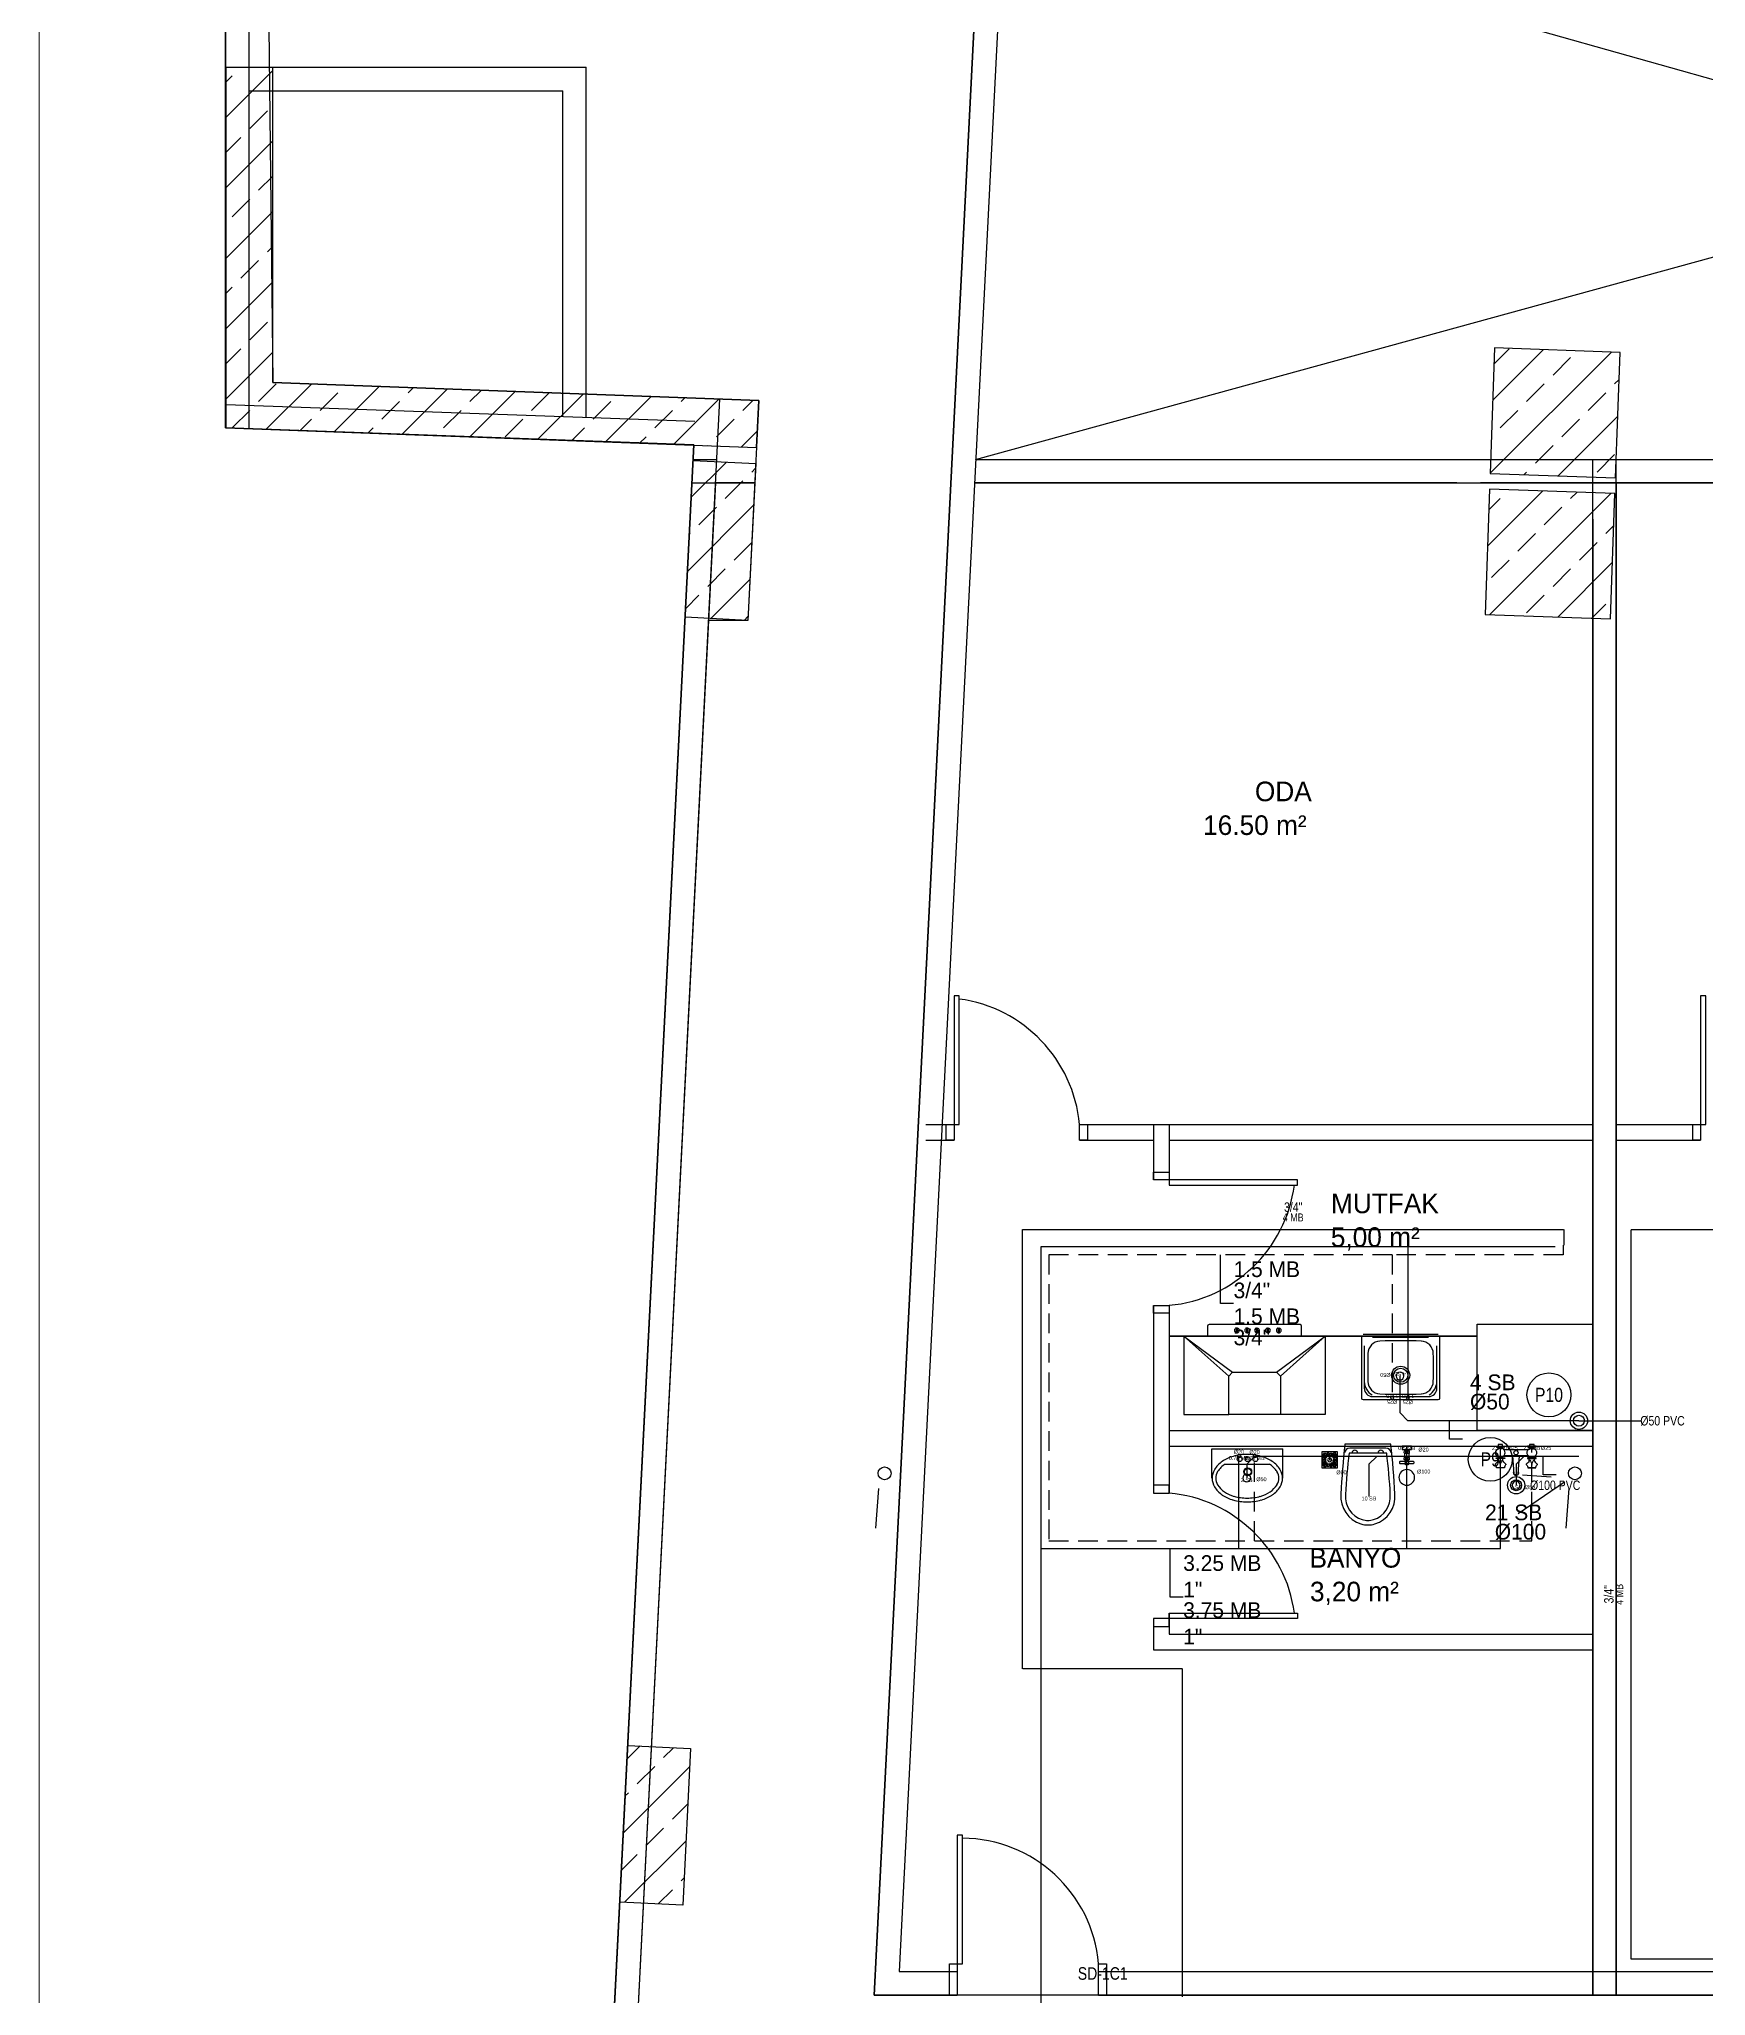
# Model space of a CAD drawing. Header units: centimetres. Extents: x 247996 to 315152, y -468471 to -440326.
# Drawn here: x 254534 to 255597, y -444081 to -442834 of the extents above; entities that cross this region are included whole.
import ezdxf
from ezdxf.enums import TextEntityAlignment as Align

# ---------------------------------------------------------------- set-up
doc = ezdxf.new("R2010")
doc.units = ezdxf.units.CM
doc.linetypes.add('0', pattern=[500, 500])
doc.linetypes.add('BASMA HATTI', pattern=[0.375, 0.25, -0.125])
for name, color, linetype, lineweight in [('SCOTT-ANTED', 144, 'CONTINUOUS', 0), ('SCOTT-MTY-PISSU-BORU-TAVANDAN', 6, 'PISSU HATTI', 30), ('SCOTT-MTY-PISSU-CAP', 211, 'CONTINUOUS', 30), ('SCOTT-MTY-SICAKSU-BORU', 1, 'BASMA HATTI', 30), ('SCOTT-MTY-SOGUKSU-BORU', 5, '0', 30), ('SCOTT-MTY-TEMIZSU-CAP', 101, 'CONTINUOUS', 30)]:
    doc.layers.add(name, color=color, linetype=linetype, lineweight=lineweight)
for name, color, linetype in [('SCOTT-MD-YUK-BIRIMI', 7, 'CONTINUOUS'), ('SCOTT-MKDU0', 50, 'CONTINUOUS'), ('SCOTT-MTY-PISSU-KOLON', 211, 'Continuous'), ('SCOTT-MTY-PISSU-KOLONNO', 211, 'Continuous'), ('SCOTT-MTY-SAYAC', 3, 'Continuous'), ('SCOTT-MTY-TEFRIS', 15, 'CONTINUOUS'), ('SCOTT-MTY-VANA', 1, 'Continuous'), ('SCOTT-MTY-YUK-BIRIMI', 7, 'CONTINUOUS')]:
    doc.layers.add(name, color=color, linetype=linetype)
doc.styles.add('CAP', font='wturkce.SHX', dxfattribs={"width": 0.65})
doc.styles.add('MtXpl_Comic_Sans_MS', font='comic.ttf')
doc.styles.add('MTY_CAP', font='wturkce.SHX', dxfattribs={"width": 0.65})
doc.styles.add('ROTAS', font='arial.ttf')
doc.linetypes.add('PISSU HATTI', pattern='A,0.5,0.5,["(",Standard,S=0.1,R=0,X=-0.01,Y=-0.036],-0.05', length=0.9)

# ---------------------------------------------------------------- blocks, each defined once
blk = doc.blocks.new('T-KOLON-P')
for radius in [5.5, 3.5]:
    blk.add_circle((0, 0), radius)
blk = doc.blocks.new('SUZGEC1')
at = {"layer": 'SCOTT-MTY-TEFRIS'}
blk.add_lwpolyline([(-5, -5), (-5, 5), (5, 5), (5, -5)], close=True, dxfattribs=at)
for points in [[(-4.3, 3.9), (-2, 1.5, 0.029484), (-2.2, 1.3), (-4.3, 2.5)], [(-2.5, 0.3), (-4.3, 0.3), (-4.3, 1.7), (-2.4, 0.7, 0.032775)], [(-3.9, 4.3), (-2.5, 4.3), (-1.3, 2.2, 0.029484), (-1.5, 2)], [(-0.7, 2.4, -0.032775), (-0.3, 2.5), (-0.3, 4.3), (-1.7, 4.3)], [(0.3, 2.5), (0.3, 4.3), (1.7, 4.3), (0.7, 2.4, 0.032775)], [(1.3, 2.2), (2.5, 4.3), (3.9, 4.3), (1.5, 2, 0.029484)], [(4.3, 3.9), (2, 1.5, -0.029484), (2.2, 1.3), (4.3, 2.5)], [(4.3, 0.3), (4.3, 1.7), (2.4, 0.7, -0.032775), (2.5, 0.3)], [(-2.5, -0.3), (-4.3, -0.3), (-4.3, -1.7), (-2.4, -0.7, -0.032775)], [(-4.3, -3.9), (-2, -1.5, -0.029484), (-2.2, -1.3), (-4.3, -2.5)], [(-3.9, -4.3), (-2.5, -4.3), (-1.3, -2.2, -0.029484), (-1.5, -2)], [(-0.3, -4.3), (-1.7, -4.3), (-0.7, -2.4, 0.032775), (-0.3, -2.5)], [(0.3, -2.5), (0.3, -4.3), (1.7, -4.3), (0.7, -2.4, -0.032775)], [(2.5, -4.3), (1.3, -2.2, 0.029484), (1.5, -2), (3.9, -4.3)], [(4.3, -2.5), (4.3, -3.9), (2, -1.5, 0.029484), (2.2, -1.3)], [(4.3, -0.3), (4.3, -1.7), (2.4, -0.7, 0.032775), (2.5, -0.3)]]:
    blk.add_lwpolyline(points, format="xyb", close=True, dxfattribs=at)
blk.add_circle((0, 0), 1.25, dxfattribs=at)
at = {"layer": 'SCOTT-MD-YUK-BIRIMI', "color": 6, "style": 'CAP'}
blk.add_attdef('PS', text='', height=2.5, dxfattribs=at).set_placement((0, 0), align=Align.CENTER)
blk.add_attdef('PSCP', (4.3, 6.7), '', height=2.5, dxfattribs=at)
blk = doc.blocks.new('EVIYE1')
at = {"layer": 'SCOTT-MTY-TEFRIS', "color": 6}
blk.add_circle((0, 15), 2.5, dxfattribs=at)
at = {"layer": 'SCOTT-MTY-TEFRIS', "color": 3, "ltscale": 10}
blk.add_circle((-5, 1), 1, dxfattribs=at)
at = {"layer": 'SCOTT-MTY-TEFRIS', "color": 1, "ltscale": 10}
blk.add_circle((5, 1), 1, dxfattribs=at)
at = {"layer": 'SCOTT-MD-YUK-BIRIMI', "color": 6, "style": 'CAP'}
blk.add_attdef('PS', text='', height=2.5, dxfattribs=at).set_placement((0, 15), align=Align.CENTER)
blk.add_attdef('PSCP', (6.1, 14.5), '', height=2.5, dxfattribs=at)
at = {"layer": 'SCOTT-MD-YUK-BIRIMI', "color": 3, "style": 'CAP'}
for tag, p in [('SO', (-5, 1)), ('SOCP', (-5, -3))]:
    blk.add_attdef(tag, text='', height=2.5, dxfattribs=at).set_placement(p, align=Align.CENTER)
at = {"layer": 'SCOTT-MD-YUK-BIRIMI', "color": 1, "style": 'CAP'}
for tag, p in [('SC', (5, 1)), ('SCCP', (5, -2.8))]:
    blk.add_attdef(tag, text='', height=2.5, dxfattribs=at).set_placement(p, align=Align.CENTER)
blk = doc.blocks.new('KLOZET1')
at = {"layer": 'SCOTT-MTY-TEFRIS', "color": 15}
blk.add_lwpolyline([(-3.9, 11.4, 0.414214), (-4.5, 10.8), (-4.5, 10.3, 0.414214), (-3.9, 9.7), (3.9, 9.7, 0.414214), (4.5, 10.3), (4.5, 10.8, 0.414214), (3.9, 11.4)], format="xyb", close=True, dxfattribs=at)
for points in [[(3, 0), (-3, 0), (-3, 2.3), (3, 2.3)], [(-0.8, 11.5), (0.8, 11.5), (0.8, 12), (-0.8, 12)], [(-0.8, 8.9), (0.8, 8.9), (0.8, 9.7), (-0.8, 9.7)]]:
    blk.add_lwpolyline(points, close=True, dxfattribs=at)
for points in [[(-1.6, 8.6), (-1.6, 7.5)], [(-1.6, 4.4), (-1.6, 3.4)], [(-1.3, 3.2), (-1.3, 2.3), (1.4, 2.3), (1.4, 3.2)], [(-1.2, 7.2), (-1.2, 4.8)], [(1.1, 8.9), (-1.1, 8.9)], [(-1.1, 7.3), (1.1, 7.3)], [(1.1, 4.7), (-1.1, 4.7)], [(-1.1, 3.1), (1.1, 3.1)], [(-0.5, 8.6), (-0.5, 7.5)], [(-0.5, 4.4), (-0.5, 3.4)], [(0.6, 8.6), (0.6, 7.5)], [(0.6, 4.4), (0.6, 3.4)], [(1.3, 4.8), (1.3, 5.2), (1.3, 7.2)], [(1.7, 8.6), (1.7, 7.5)], [(1.7, 4.4), (1.7, 3.4)]]:
    blk.add_lwpolyline(points, dxfattribs=at)
at = {"layer": 'SCOTT-MTY-TEFRIS', "color": 15, "elevation": 0}
for points in [[(-1, 10.3), (-1, 10.8, -0.414214), (-0.4, 11.4)], [(1, 10.3), (1, 10.8, 0.414214), (0.4, 11.4)]]:
    blk.add_lwpolyline(points, format="xyb", dxfattribs=at)
at = {"layer": 'SCOTT-MTY-TEFRIS', "color": 6}
blk.add_circle((0, 20), 5, dxfattribs=at)
at = {"layer": 'SCOTT-MTY-TEFRIS', "color": 15}
for centre, radius, start, end in [((-1.1, 8.1), 0.734, 41.7592, 138.241), ((-1.1, 8), 0.734, 221.7593, 318.2408), ((-1.1, 4), 0.734, 41.7592, 138.241), ((-1.1, 3.8), 0.734, 221.7593, 318.2408), ((-0.4, 10.3, 0), 0.641, 179.9998, 270.0001), ((0, 8.1), 0.734, 41.7592, 138.241), ((0, 8), 0.734, 221.7593, 318.2408), ((0, 4), 0.734, 41.7592, 138.241), ((0, 3.8), 0.734, 221.7593, 318.2408), ((0.4, 10.3, 0), 0.641, 270.0001, 0), ((1.1, 8.1), 0.734, 41.7592, 138.241), ((1.1, 8), 0.734, 221.7593, 318.2408), ((1.1, 4), 0.734, 41.7592, 138.241), ((1.1, 3.8), 0.734, 221.7593, 318.2408)]:
    blk.add_arc(centre, radius, start, end, dxfattribs=at)
at = {"layer": 'SCOTT-MD-YUK-BIRIMI', "color": 6, "style": 'CAP'}
blk.add_attdef('PS', text='', height=2.5, dxfattribs=at).set_placement((0, 20), align=Align.CENTER)
blk.add_attdef('PSCP', (6.6, 15.1), '', height=2.5, dxfattribs=at)
at = {"layer": 'SCOTT-MD-YUK-BIRIMI', "color": 3, "style": 'CAP'}
blk.add_attdef('SO', text='', height=2.5, dxfattribs=at).set_placement((0, 0.1), align=Align.CENTER)
blk.add_attdef('SOCP', (7.4, 1.1), '', height=2.5, dxfattribs=at)
blk = doc.blocks.new('LAVABO1')
at = {"layer": 'SCOTT-MTY-TEFRIS', "color": 6}
blk.add_circle((0, 15), 2.5, dxfattribs=at)
at = {"layer": 'SCOTT-MTY-TEFRIS', "color": 3, "ltscale": 10}
blk.add_circle((-5, 1), 1, dxfattribs=at)
at = {"layer": 'SCOTT-MTY-TEFRIS', "color": 1, "ltscale": 10}
blk.add_circle((5, 1), 1, dxfattribs=at)
at = {"layer": 'SCOTT-MD-YUK-BIRIMI', "color": 6, "style": 'CAP'}
blk.add_attdef('PS', text='', height=2.5, dxfattribs=at).set_placement((0, 15), align=Align.CENTER)
blk.add_attdef('PSCP', (6.1, 14.5), '', height=2.5, dxfattribs=at)
at = {"layer": 'SCOTT-MD-YUK-BIRIMI', "color": 3, "style": 'CAP'}
for tag, p in [('SO', (-5, 1)), ('SOCP', (-5, -3))]:
    blk.add_attdef(tag, text='', height=2.5, dxfattribs=at).set_placement(p, align=Align.CENTER)
at = {"layer": 'SCOTT-MD-YUK-BIRIMI', "color": 1, "style": 'CAP'}
for tag, p in [('SC', (5, 1)), ('SCCP', (5, -2.8))]:
    blk.add_attdef(tag, text='', height=2.5, dxfattribs=at).set_placement(p, align=Align.CENTER)
blk = doc.blocks.new('DUS TEKNESI1')
at = {"layer": 'SCOTT-MTY-TEFRIS'}
for points in [[(-10, 13.9), (-10, 12.2, -0.146062), (-11.3, 8.9, 0.113221), (-13.3, 11.5, -0.416893), (-13.3, 12)], [(-6.7, 12, -0.17585), (-7.5, 13.9), (-12.5, 13.9, -0.17585), (-13.3, 12)], [(0, 18.4), (-0.6, 18.4, 0.391322), (-1.3, 17.8), (-2.2, 6.3)], [(0, 18.4), (0.6, 18.4, -0.391322), (1.3, 17.8), (2.2, 6.3)], [(6.7, 12, 0.17585), (7.5, 13.9), (12.5, 13.9, 0.17585), (13.3, 12)], [(10, 13.9), (10, 12.2, 0.146062), (11.3, 8.9, -0.113221), (13.3, 11.5)], [(-12.8, 0.5), (-12.8, 0), (-10, 0), (-7.2, 0), (-7.2, 0.5, 0.153746), (-12.8, 0.5), (-10, 0.5), (-7.2, 0.5)], [(-8.6, 6.9, -0.601952), (-8.6, 1.6), (-8.6, 0.8)], [(8.6, 6.9, 0.601952), (8.6, 1.6), (11.4, 1.6, 0.601952), (11.4, 6.9)], [(12.8, 0.5), (12.8, 0), (10, 0), (7.2, 0), (7.2, 0.5, -0.153746), (12.8, 0.5), (10, 0.5), (7.2, 0.5)]]:
    blk.add_lwpolyline(points, format="xyb", dxfattribs=at)
for points in [[(-12.8, 7.5), (-10, 7.5), (-7.2, 7.5), (-7.2, 8), (-10, 8), (-12.8, 8)], [(-8.6, 0), (-8.6, -1), (-11.4, -1), (-11.4, 0)], [(12.8, 7.5), (10, 7.5), (7.2, 7.5), (7.2, 8), (10, 8), (12.8, 8)], [(11.4, 0), (11.4, -1), (8.6, -1), (8.6, 0)]]:
    blk.add_lwpolyline(points, close=True, dxfattribs=at)
for points in [[(-11.6, 9.5), (-11.6, 8)], [(-11.4, 7.5), (-11.4, 6.9), (-8.6, 6.9)], [(-8.6, 1.6), (-11.4, 1.6), (-11.4, 0.8)], [(-8.6, 7.5), (-8.6, 6.9)], [(-8.4, 9.5), (-8.4, 8)], [(7.8, 6.3), (-7.8, 6.3)], [(-7.8, 2.3), (7.8, 2.3)], [(8.4, 9.5), (8.4, 8)], [(11.4, 7.5), (11.4, 6.9), (8.6, 6.9)], [(8.6, 7.5), (8.6, 6.9)], [(8.6, 1.6), (8.6, 0.8)], [(11.4, 1.6), (11.4, 0.8)], [(11.6, 9.5), (11.6, 8)]]:
    blk.add_lwpolyline(points, dxfattribs=at)
at = {"layer": 'SCOTT-MTY-TEFRIS', "color": 6}
blk.add_circle((0, 25), 2.5, dxfattribs=at)
at = {"layer": 'SCOTT-MTY-TEFRIS'}
for centre, radius, start, end in [((-10, 2.2), 11.8, 79.4131, 100.5868), ((0, 17.2), 1.6, 330.6975, 209.3026), ((10, 2.2), 11.8, 79.4131, 100.5868), ((-10, 4.3), 2.96, 117.9084, 242.0919), ((-3.8, 12.8), 6.25, 185.208, 218.4476), ((-2, 5.9), 7.27, 130.2551, 156.0938), ((-6.9, 11.7), 0.344, 310.5655, 41.0891), ((0, 4.3), 1.37, 90.0002, 270.0001), ((0, 4.3), 1.37, 270.0001, 90.0002), ((6.9, 11.7), 0.344, 138.9108, 229.4346), ((2, 5.9), 7.27, 23.9063, 49.7447), ((3.8, 12.8), 6.25, 321.5525, 354.7921), ((13.1, 11.7), 0.344, 310.5655, 41.0891)]:
    blk.add_arc(centre, radius, start, end, dxfattribs=at)
at = {"layer": 'SCOTT-MD-YUK-BIRIMI', "color": 6, "style": 'CAP'}
blk.add_attdef('PS', text='', height=2.5, dxfattribs=at).set_placement((0, 25), align=Align.CENTER)
blk.add_attdef('PSCP', (5.6, 25), '', height=2.5, dxfattribs=at)
at = {"layer": 'SCOTT-MD-YUK-BIRIMI', "color": 3, "style": 'CAP'}
blk.add_attdef('SO', text='', height=2.5, dxfattribs=at).set_placement((-10, 0), align=Align.CENTER)
blk.add_attdef('SOCP', (-5.6, 0), '', height=2.5, dxfattribs=at)
at = {"layer": 'SCOTT-MD-YUK-BIRIMI', "color": 1, "style": 'CAP'}
blk.add_attdef('SC', text='', height=2.5, dxfattribs=at).set_placement((10, 0), align=Align.CENTER)
blk.add_attdef('SCCP', (15.9, 0), '', height=2.5, dxfattribs=at)
blk = doc.blocks.new('MTY-PIS SU CAP SB')
at = {"layer": 'SCOTT-MTY-PISSU-CAP'}
for p, q in [((0.83, 1.17), (0, 1.17)), ((0, 1.17), (0, 0))]:
    blk.add_line(p, q, dxfattribs=at)
at = {"layer": 'SCOTT-MTY-PISSU-CAP', "style": 'MTY_CAP', "width": 0.65}
blk.add_attdef('PSCP', text='', height=1, dxfattribs=at).set_placement((0.83, 1.79), align=Align.MIDDLE_LEFT)
at = {"layer": 'SCOTT-MTY-YUK-BIRIMI', "color": 211, "style": 'MTY_CAP', "width": 0.65}
blk.add_attdef('PS', text='', height=1, dxfattribs=at).set_placement((0.83, 0.57), align=Align.MIDDLE_LEFT)
blk = doc.blocks.new('MTY-TEMIZ SU CAP MB')
at = {"layer": 'SCOTT-MTY-TEMIZSU-CAP'}
for p, q in [((0.83, 3.1), (0, 3.1)), ((0, 3.1), (0, 0))]:
    blk.add_line(p, q, dxfattribs=at)
at = {"layer": 'SCOTT-MTY-TEMIZSU-CAP', "style": 'MTY_CAP', "width": 0.65}
for tag, p in [('SOCP', (0.83, 5.42)), ('SCCP', (0.83, 2.42))]:
    blk.add_attdef(tag, text='', height=1, dxfattribs=at).set_placement(p, align=Align.MIDDLE_LEFT)
at = {"layer": 'SCOTT-MTY-YUK-BIRIMI', "color": 101, "style": 'MTY_CAP', "width": 0.65}
for tag, p in [('SO', (0.83, 3.92)), ('SC', (0.83, 0.92))]:
    blk.add_attdef(tag, text='', height=1, dxfattribs=at).set_placement(p, align=Align.MIDDLE_LEFT)

msp = doc.modelspace()

# ---------------------------------------------------------------- linework, layer by layer
at = {"layer": 'SCOTT-ANTED'}
msp.add_line((254534.2, -440326.5), (254534.2, -447826.5), dxfattribs=at)
at = {"layer": 'SCOTT-MKDU0', "color": 8, "ltscale": 0.03}
for p, q in [((254652.9, -440508.2), (254652.9, -443082.1)), ((254652.9, -443082.1), (254652.9, -440508.2)), ((254667.9, -440523.2), (254667.9, -443082.1)), ((254668.2, -441742.1), (254683.1, -443053.2)), ((255134.9, -442732.1), (255066.5, -444081)), ((255066.5, -444081), (255134.9, -442732.1)), ((255149.9, -442732.1), (255082.3, -444066)), ((255131.1, -443102.1), (256479.8, -442732.1)), ((256459.5, -443102.1), (255149.8, -442732.9)), ((254683.1, -442852.3), (254653.1, -442852.3)), ((254653.1, -442852.3), (254653.1, -443082.1)), ((254653.1, -442884.2), (254683.1, -442854.2)), ((254653.1, -442861.7), (254657.2, -442857.6)), ((254667.9, -442852.1), (254882.9, -442852.1)), ((254683.1, -443053.2), (254683.1, -442852.3)), ((254882.9, -443075.3), (254882.9, -442852.1)), ((254667.9, -442867.1), (254867.9, -442867.1)), ((254867.9, -443074.8), (254867.9, -442867.1)), ((254668.4, -442891.3), (254679.7, -442880)), ((254653.1, -442906.6), (254662.8, -442896.9)), ((254653.1, -442929.1), (254683.1, -442899.1)), ((254674.1, -442930.5), (254683.1, -442921.5)), ((254653.1, -442974), (254683.1, -442944)), ((254657.2, -442947.4), (254668.4, -442936.2)), ((254679.7, -442969.8), (254683.1, -442966.4)), ((254662.8, -442986.7), (254674.1, -442975.4)), ((254653.1, -443018.9), (254683.1, -442988.9)), ((254653.1, -442996.4), (254657.2, -442992.3)), ((254668.4, -443026), (254679.7, -443014.7)), ((254653.1, -443041.3), (254662.8, -443031.6)), ((255461.9, -443031), (255459, -443111)), ((255460.7, -443064.4), (255493, -443032.1)), ((255461.5, -443041.1), (255471.1, -443031.6)), ((255541.8, -443033.9), (255461.9, -443031)), ((254653.1, -443063.8), (254683.1, -443033.8)), ((255459, -443110.9), (255536.3, -443033.7)), ((255499.1, -443048.4), (255510.3, -443037.2)), ((255539, -443113.8), (255541.8, -443033.9)), ((254674.1, -443065.2), (254685.3, -443054)), ((254678.7, -443083.1), (254707.7, -443054.1)), ((254993, -443064.6), (254683.1, -443053.2)), ((254683.1, -443053.2), (254993, -443064.6)), ((254722, -443084.7), (254751, -443055.7)), ((254765.3, -443086.3), (254794.3, -443057.3)), ((254769.5, -443059.6), (254772.6, -443056.5)), ((255482.3, -443065.2), (255493.5, -443054)), ((255538.4, -443054), (255541.2, -443051.2)), ((254653.5, -443067.1), (254952.1, -443077.8)), ((254713.3, -443070.9), (254724.6, -443059.6)), ((254752.6, -443076.5), (254763.9, -443065.2)), ((254808.6, -443087.9), (254837.6, -443058.9)), ((254808.8, -443065.2), (254815.9, -443058.1)), ((254967.9, -443063.7), (254845, -445487.2)), ((254848, -443070.9), (254859.2, -443059.7)), ((254851.9, -443089.4), (254880.9, -443060.5)), ((254887.3, -443076.5), (254898.6, -443065.2)), ((254895.2, -443091), (254924.2, -443062.1)), ((254938.5, -443092.6), (254967.5, -443063.7)), ((254943.5, -443065.2), (254945.8, -443062.9)), ((254982.8, -443070.9), (254989.1, -443064.5)), ((254993, -443064.6), (254985.9, -443204.7)), ((254991.5, -443094.6), (254993, -443064.6)), ((255521.6, -443070.9), (255532.8, -443059.6)), ((254652.9, -443082.1), (254951.4, -443092.8)), ((254951.4, -443092.8), (254652.9, -443082.1)), ((254653.1, -443082.1), (254991.5, -443094.6)), ((254657.2, -443082.1), (254668.4, -443070.9)), ((254700.3, -443083.9), (254707.7, -443076.5)), ((254743.7, -443085.5), (254747, -443082.1)), ((254791.9, -443082.1), (254803.1, -443070.9)), ((254831.2, -443087.7), (254842.4, -443076.5)), ((254873.6, -443090.2), (254881.7, -443082.1)), ((254926.6, -443082.1), (254937.9, -443070.9)), ((254965.9, -443087.7), (254977.1, -443076.5)), ((255465.4, -443082.1), (255476.7, -443070.9)), ((255502.4, -443112.5), (255540.4, -443074.5)), ((255504.7, -443087.7), (255516, -443076.5)), ((254951.4, -443092.8), (254764.4, -446781.3)), ((254764.4, -446781.3), (254951.4, -443092.8)), ((254916.9, -443091.8), (254921, -443087.7)), ((254960.2, -443093.4), (254960.3, -443093.3)), ((254981.8, -443094.2), (254992, -443084)), ((255487.9, -443104.5), (255499.1, -443093.3)), ((254946, -443202.7), (254951, -443102.8)), ((254949.8, -443126.2), (254972.2, -443103.9)), ((254950.9, -443102.1), (254966.1, -443102.1)), ((254951, -443102.8), (254991, -443104.8)), ((254991, -443104.8), (254985.9, -443204.7)), ((255131.1, -443102.1), (256484.4, -443102.1)), ((255524.4, -444081), (255524.4, -443102.1)), ((255527.2, -443110.2), (255538.4, -443098.9)), ((255539.4, -444081), (255539.4, -443102.1)), ((254965.2, -443117.1), (254917, -444066)), ((254950.1, -443117.1), (254990.4, -443117.1)), ((254990.4, -443117.1), (254965.2, -443117.1)), ((254971.5, -443127), (254982.8, -443115.8)), ((254988.4, -443110.2), (254990.8, -443107.7)), ((255130.4, -443117.1), (256484.6, -443117.1)), ((255437.9, -443117.1), (255130.4, -443117.1)), ((255947.9, -443117.1), (255452.9, -443117.1)), ((255459, -443111), (255539, -443113.8)), ((255480.7, -443111.7), (255482.3, -443110.2)), ((255524.4, -444066), (255524.4, -443117.1)), ((255539.4, -443117.1), (255539.4, -444066)), ((254947.4, -443173.5), (254989.6, -443131.3)), ((255458.7, -443121), (255455.8, -443200.9)), ((255457.4, -443157.5), (255492.7, -443122.2)), ((255458.2, -443134.2), (255465.4, -443127)), ((255538.6, -443123.8), (255458.7, -443121)), ((255458.8, -443201), (255536.1, -443123.7)), ((255510.3, -443127), (255514.4, -443122.9)), ((255535.8, -443203.8), (255538.6, -443123.8)), ((254954.7, -443143.8), (254965.9, -443132.6)), ((255493.5, -443143.8), (255504.7, -443132.6)), ((255524.4, -443140.2), (255524.4, -444081)), ((255524.4, -443140.2), (255524.4, -444081)), ((255532.8, -443149.4), (255537.9, -443144.3)), ((255539.4, -443140.2), (255539.4, -444081)), ((255539.4, -443140.2), (255539.4, -444081)), ((254948.6, -443149.9), (254949.1, -443149.4)), ((254977.1, -443166.3), (254988.4, -443155.1)), ((255476.7, -443160.7), (255487.9, -443149.4)), ((255516, -443166.3), (255527.2, -443155.1)), ((255459.8, -443177.5), (255471.1, -443166.3)), ((255502.1, -443202.6), (255537.1, -443167.6)), ((254960.3, -443183.1), (254971.5, -443171.9)), ((254962.4, -443203.5), (254987.2, -443178.6)), ((255499.1, -443183.1), (255510.3, -443171.9)), ((254946.3, -443197.2), (254954.7, -443188.7)), ((255482.3, -443200), (255493.5, -443188.7)), ((255523.8, -443203.3), (255532.8, -443194.3)), ((254960.8, -443204.7), (254779.9, -446770.5)), ((254985.9, -443204.7), (254946, -443202.7)), ((254985.9, -443204.7), (254960.8, -443204.7)), ((254983.7, -443204.6), (254986, -443202.3)), ((255455.8, -443200.9), (255535.8, -443203.8)), ((255099.4, -443526), (255120.7, -443526)), ((255197.4, -443526), (255254.4, -443526)), ((255244.4, -443526), (255244.4, -443561.4)), ((255254.4, -443526), (255254.4, -443564.7)), ((255254.4, -443526.1), (255524.4, -443526.1)), ((255539.4, -443526), (255596.5, -443526)), ((255099.4, -443536), (255117.4, -443536)), ((255197.4, -443536), (255244.4, -443536)), ((255254.4, -443536.1), (255524.4, -443536.1)), ((255539.4, -443536), (255593.2, -443536)), ((255244.4, -443641.4), (255244.4, -443761)), ((255254.4, -443641.4), (255254.4, -443761)), ((255278.9, -443654.6), (255278.9, -443660.9)), ((255337.9, -443653.6), (255279.9, -443653.6)), ((255297.3, -443656.3), (255297.3, -443655.8)), ((255298, -443655.8), (255297.3, -443655.8)), ((255298, -443656.3), (255298, -443655.8)), ((255303.9, -443656.3), (255303.9, -443655.8)), ((255304.5, -443655.8), (255303.9, -443655.8)), ((255304.5, -443656.3), (255304.5, -443655.8)), ((255310.1, -443656.3), (255310.1, -443655.8)), ((255310.1, -443655.8), (255310.7, -443655.8)), ((255310.7, -443656.3), (255310.7, -443655.8)), ((255317.1, -443656.3), (255317.1, -443655.8)), ((255317.1, -443655.8), (255317.7, -443655.8)), ((255317.7, -443656.3), (255317.7, -443655.8)), ((255324.1, -443656.3), (255324.1, -443655.8)), ((255324.1, -443655.8), (255324.7, -443655.8)), ((255324.7, -443656.3), (255324.7, -443655.8)), ((255338.9, -443660.9), (255338.9, -443654.6)), ((255450.8, -443721), (255450.8, -443653.3)), ((255450.8, -443653.3), (255524.4, -443653.3)), ((255524.4, -443653.3), (255524.4, -443721)), ((255254.4, -443661), (255450.8, -443661)), ((255450.8, -443661), (255254.4, -443661)), ((255450.8, -443661), (255254.4, -443661)), ((255292.4, -443686.4), (255263.9, -443660.9)), ((255263.9, -443660.9), (255294.9, -443683.9)), ((255353.9, -443660.9), (255263.9, -443660.9)), ((255263.9, -443660.9), (255263.9, -443710.9)), ((255297.3, -443658.9), (255297.3, -443656.3)), ((255297.3, -443658.9), (255298, -443658.9)), ((255298, -443658.9), (255298, -443656.3)), ((255303.9, -443658.9), (255303.9, -443656.3)), ((255303.9, -443658.9), (255304.5, -443658.9)), ((255304.5, -443658.9), (255304.5, -443656.3)), ((255310.1, -443658.9), (255310.1, -443656.3)), ((255310.1, -443658.9), (255310.7, -443658.9)), ((255310.7, -443658.9), (255310.7, -443656.3)), ((255317.1, -443658.9), (255317.1, -443656.3)), ((255317.1, -443658.9), (255317.7, -443658.9)), ((255317.7, -443658.9), (255317.7, -443656.3)), ((255322.9, -443683.9), (255353.9, -443660.9)), ((255324.1, -443658.9), (255324.1, -443656.3)), ((255324.1, -443658.9), (255324.7, -443658.9)), ((255324.7, -443658.9), (255324.7, -443656.3)), ((255353.9, -443660.9), (255325.4, -443686.4)), ((255353.9, -443660.9), (255353.9, -443710.9)), ((255377, -443660.9), (255377, -443700.4)), ((255426, -443659.9), (255378, -443659.9)), ((255378.8, -443667.1), (255378.8, -443694.2)), ((255419.8, -443661.8), (255384.1, -443661.8)), ((255425.1, -443694.2), (255425.1, -443667.1)), ((255427, -443700.4), (255427, -443660.9)), ((255378, -443701.4), (255426, -443701.4)), ((255384.1, -443699.5), (255419.8, -443699.5)), ((255263.9, -443710.9), (255292.4, -443710.9)), ((255353.9, -443710.9), (255325.4, -443710.9)), ((255254.4, -443721), (255524.4, -443721)), ((255524.4, -443721), (255450.8, -443721)), ((255254.4, -443731), (255524.4, -443731)), ((255254.4, -443741), (255254.4, -443761)), ((255281.7, -443732.8), (255326.8, -443732.8)), ((255281.7, -443751.5), (255281.7, -443732.8)), ((255290.2, -443742.5), (255318.3, -443742.5)), ((255326.8, -443751.5), (255326.8, -443732.8)), ((255506.4, -443754.1), (255476.9, -443774.3)), ((255498, -443750.9), (255479.6, -443749.5)), ((255069.2, -443758), (255067.3, -443783.4)), ((255509.2, -443758), (255507.3, -443783.4)), ((255244.4, -443841), (255244.4, -443861)), ((255254.4, -443837.6), (255254.4, -443851)), ((255254.4, -443837.6), (255254.4, -443851)), ((255254.4, -443851), (255524.4, -443851)), ((255244.4, -443861), (255524.4, -443861)), ((255524.4, -443861), (255524.4, -444081)), ((255539.4, -443861), (255539.4, -444081)), ((254904.4, -444021.7), (254909.5, -443921.8)), ((254909, -443930.3), (254917.2, -443922.2)), ((254909.5, -443921.8), (254949.4, -443923.9)), ((254932.2, -443929.6), (254938.5, -443923.3)), ((254949.4, -443923.9), (254944.4, -444023.7)), ((254906.6, -443977.6), (254948.8, -443935.5)), ((254915.4, -443946.4), (254926.6, -443935.2)), ((254907.8, -443954), (254909.8, -443952.1)), ((254937.9, -443968.9), (254947.6, -443959.1)), ((254921, -443985.7), (254932.2, -443974.5)), ((255524.4, -443971), (255524.4, -444081)), ((255539.4, -443971), (255539.4, -444081)), ((254905.4, -444001.3), (254915.4, -443991.3)), ((254907.3, -444021.8), (254946.4, -443982.8)), ((254928.7, -444022.9), (254937.9, -444013.8)), ((254943.5, -444008.2), (254945.2, -444006.4)), ((254944.4, -444023.7), (254904.4, -444021.7)), ((254917, -444066), (254917.2, -444066)), ((255082.3, -444066), (255119.4, -444066)), ((255082.3, -444066), (255119.4, -444066)), ((255209.4, -444066), (255884.8, -444066)), ((255209.4, -444066), (255437.9, -444066)), ((255452.9, -444066), (255884.8, -444066)), ((255066.5, -444081), (255119.4, -444081)), ((255884.8, -444081), (255066.5, -444081)), ((255099.4, -444081), (255119.4, -444081)), ((255209.4, -444081), (255884.8, -444081)), ((255209.4, -444081), (255524.4, -444081)), ((255524.4, -444081), (255414.4, -444081))]:
    msp.add_line(p, q, dxfattribs=at)
for points in [[(255117.4, -443526), (255120.7, -443526), (255120.7, -443444.1), (255117.4, -443444.1)], [(255593.2, -443526), (255596.5, -443526), (255596.5, -443444.1), (255593.2, -443444.1)], [(255254.4, -443561.4), (255254.4, -443564.7), (255336.3, -443564.7), (255336.3, -443561.4)], [(255254.4, -443841), (255254.4, -443837.6), (255336.3, -443837.6), (255336.3, -443841)], [(255119.4, -444061), (255122.7, -444061), (255122.7, -443979.1), (255119.4, -443979.1)], [(255119.4, -444061), (255122.7, -444061), (255122.7, -443979.1), (255119.4, -443979.1)], [(255119.4, -444061), (255122.7, -444061), (255122.7, -443979.1), (255119.4, -443979.1)]]:
    msp.add_lwpolyline(points, close=True, dxfattribs=at)
for points in [[(255117.4, -443536), (255112.4, -443536), (255112.4, -443526), (255117.4, -443526), (255117.4, -443536)], [(255202.4, -443536), (255197.4, -443536), (255197.4, -443526), (255202.4, -443526), (255202.4, -443536)], [(255593.2, -443536), (255588.2, -443536), (255588.2, -443526), (255593.2, -443526), (255593.2, -443536)], [(255244.4, -443561.4), (255244.4, -443556.4), (255254.4, -443556.4), (255254.4, -443561.4), (255244.4, -443561.4)], [(255244.4, -443646.4), (255244.4, -443641.4), (255254.4, -443641.4), (255254.4, -443646.4), (255244.4, -443646.4)], [(255244.4, -443756), (255244.4, -443761), (255254.4, -443761), (255254.4, -443756), (255244.4, -443756)], [(255244.4, -443841), (255244.4, -443846), (255254.4, -443846), (255254.4, -443841), (255244.4, -443841)], [(255119.4, -444081), (255114.4, -444081), (255114.4, -444061), (255119.4, -444061), (255119.4, -444081)], [(255119.4, -444081), (255114.4, -444081), (255114.4, -444061), (255119.4, -444061), (255119.4, -444081)], [(255119.4, -444081), (255114.4, -444081), (255114.4, -444061), (255119.4, -444061), (255119.4, -444081)], [(255214.4, -444081), (255209.4, -444081), (255209.4, -444061), (255214.4, -444061), (255214.4, -444081)], [(255214.4, -444081), (255209.4, -444081), (255209.4, -444061), (255214.4, -444061), (255214.4, -444081)], [(255214.4, -444081), (255209.4, -444081), (255209.4, -444061), (255214.4, -444061), (255214.4, -444081)]]:
    msp.add_lwpolyline(points, dxfattribs=at)
for points in [[(255366.5, -443729.9, 0.01664), (255363.9, -443761.7, 0.351622), (255376.7, -443780.7, 0.068714), (255381.1, -443781.3, 0.068714), (255385.5, -443780.7, 0.351622), (255398.3, -443761.7, 0.01664), (255395.7, -443729.9)], [(255369.1, -443735.5, 0.016866), (255366.8, -443761.9, 0.351778), (255377.5, -443777.9, 0.068022), (255381.1, -443778.4, 0.068022), (255384.7, -443777.9, 0.351778), (255395.4, -443761.9, 0.016866), (255393.1, -443735.5)]]:
    msp.add_lwpolyline(points, format="xyb", close=True, dxfattribs=at)
msp.add_lwpolyline([(255396, -443735.4, 0.389191), (255392.6, -443732.3), (255381.1, -443732.3), (255369.6, -443732.3, 0.389191), (255366.2, -443735.4, 0.389191)], format="xyb", dxfattribs=at)
for centre, radius in [((255299.4, -443739.4), 1.56), ((255304.4, -443739.4), 1.56), ((255309.4, -443739.4), 1.56), ((255073.1, -443748.4, 51), 4.14), ((255304.5, -443747.4), 2.52), ((255304.5, -443747.4), 2.12), ((255513.1, -443748.4, 51), 4.14)]:
    msp.add_circle(centre, radius, dxfattribs=at)
for centre, radius, start, end in [((255108.8, -443534.2), 88.9, 5.3081, 82.3253), ((255246.2, -443552.8), 88.9, 275.3081, 352.3253), ((255279.9, -443654.6), 1, 90, 180), ((255297.6, -443657.3), 1.54, 100.5379, 259.4246), ((255297.6, -443657.3), 1.54, 282.6233, 77.3765), ((255304.2, -443657.3), 1.54, 100.5379, 259.4246), ((255304.2, -443657.3), 1.54, 282.6233, 77.3765), ((255310.4, -443657.3), 1.54, 100.5379, 259.4246), ((255310.4, -443657.3), 1.54, 282.6233, 77.3765), ((255317.4, -443657.3), 1.54, 100.5379, 259.4246), ((255317.4, -443657.3), 1.54, 282.6233, 77.3765), ((255324.3, -443657.3), 1.54, 100.5379, 259.4246), ((255324.3, -443657.3), 1.54, 282.6233, 77.3765), ((255337.9, -443654.6), 1, 0, 90), ((255297.9, -443755.1), 17.2, 123.8347, 148.2866), ((255297.9, -443755.1), 14.8, 121.3767, 148.2866), ((255301.7, -443760.8), 24.1, 105.5176, 123.8347), ((255304.2, -443769.9), 33.5, 90, 105.5176), ((255304.2, -443769.9), 33.5, 74.4824, 90), ((255306.7, -443760.8), 24.1, 56.1653, 74.4824), ((255310.6, -443755.1), 14.8, 31.7134, 58.6233), ((255310.6, -443755.1), 17.2, 31.7134, 56.1653), ((255372.8, -443735.5), 1.78, 0, 180), ((255389.4, -443735.5), 1.78, 0, 180), ((255292.1, -443751.5), 10.3, 148.2866, 180), ((255292.1, -443751.5), 10.3, 180, 211.7134), ((255292.1, -443751.5), 7.93, 148.2866, 180), ((255292.1, -443751.5), 7.93, 180, 211.7134), ((255297.9, -443747.9), 14.8, 211.7134, 236.1653), ((255310.6, -443747.9), 14.8, 303.8347, 328.2866), ((255316.4, -443751.5), 7.93, 0, 31.7134), ((255316.4, -443751.5), 7.93, 328.2866, 0), ((255316.4, -443751.5), 10.3, 0, 31.7134), ((255316.4, -443751.5), 10.3, 328.2866, 0), ((255246.2, -443849.5), 88.9, 7.6747, 84.6919), ((255297.9, -443747.9), 17.2, 211.7134, 236.1653), ((255301.7, -443742.2), 24.1, 236.1653, 254.4824), ((255301.7, -443742.2), 21.7, 236.1653, 254.4824), ((255304.2, -443733.1), 33.5, 254.4824, 270), ((255304.2, -443733.1), 31.1, 254.4824, 270), ((255304.2, -443733.1), 31.1, 270, 285.5176), ((255304.2, -443733.1), 33.5, 270, 285.5176), ((255306.7, -443742.2), 21.7, 285.5176, 303.8347), ((255306.7, -443742.2), 24.1, 285.5176, 303.8347), ((255310.6, -443747.9), 17.2, 303.8347, 328.2866), ((255122.2, -444068.6), 87.6, 5.0191, 89.6313), ((255122.2, -444068.6), 87.6, 5.0191, 89.6313), ((255122.2, -444068.6), 87.6, 5.0191, 89.6313)]:
    msp.add_arc(centre, radius, start, end, dxfattribs=at)
for centre, major_axis, start_param, end_param in [((255389.1, -443672.2), (5.66, -5.66), 2.395934, 3.900021), ((255402, -443996.2), (332.3, 0), 1.531058, 1.610536), ((255414.8, -443672.2), (5.66, -5.66), 0.812368, 2.316455), ((255713.2, -443680.9), (-234.9, -234.9), 5.470817, 5.524757), ((255402, -443685.9), (-4.07, -4.07), 3.926991, 10.210176), ((255090.7, -443680.9), (234.9, -234.9), 0.758428, 0.812368), ((255388.9, -443689.7), (-7.14, -7.14), 5.524757, 6.541187), ((255389.1, -443689.7), (-5.66, -5.66), 5.524757, 7.028844), ((255402, -443685.9), (-3.18, -3.18), 3.926991, 10.210176), ((255414.8, -443689.7), (-5.66, -5.66), 0.825137, 2.329224), ((255415, -443689.7), (7.14, -7.14), -0.258001, 0.758428), ((255378, -443700.4), (0.707, -0.707), 3.926991, 5.497787), ((255384.1, -443694.2), (-3.75, -3.75), 5.497787, 7.068583), ((255402, -443365.7), (332.3, 0), 4.67265, 4.752129), ((255419.8, -443694.2), (3.75, -3.75), -0.785398, 0.785398), ((255426, -443700.4), (0.707, -0.707), -0.785398, 0.785398)]:
    msp.add_ellipse(centre, major_axis=major_axis, ratio=1, start_param=start_param, end_param=end_param, dxfattribs=at)
at = {"layer": 'SCOTT-MKDU0', "color": 8, "ltscale": 0.03, "invisible_edges": 4}
for points in [[(255294.9, -443683.9), (255322.9, -443683.9), (255325.4, -443686.4), (255292.4, -443686.4)], [(255325.4, -443710.9), (255292.4, -443710.9), (255292.4, -443686.4), (255325.4, -443686.4)]]:
    msp.add_3dface(points, dxfattribs=at)
at = {"layer": 'SCOTT-MTY-PISSU-BORU-TAVANDAN', "ltscale": 50}
for points in [[(255406.6, -443714.9), (255401.6, -443709.9), (255401.6, -443686.4)], [(255515.6, -443714.9), (255406.6, -443714.9)], [(255308.9, -443737.6), (255303.9, -443742.6), (255303.9, -443751.4)], [(255356.7, -443737.6), (255308.9, -443737.6)], [(255356.7, -443737.6), (255356.7, -443739.8)], [(255386.8, -443737.6), (255356.7, -443737.6)], [(255386.8, -443737.6), (255381.8, -443742.6), (255381.8, -443763.2)], [(255480.6, -443737.6), (255386.8, -443737.6)], [(255480.6, -443737.6), (255475.6, -443742.6), (255475.6, -443756)], [(255515.6, -443737.6), (255480.6, -443737.6)]]:
    msp.add_lwpolyline(points, dxfattribs=at)
at = {"layer": 'SCOTT-MTY-PISSU-CAP'}
msp.add_line((255515.6, -443714.9), (255555.6, -443714.9), dxfattribs=at)
at = {"layer": 'SCOTT-MTY-PISSU-KOLONNO'}
for centre in [(255496.5, -443698.4), (255459.1, -443739.5)]:
    msp.add_circle(centre, 14, dxfattribs=at)
at = {"layer": 'SCOTT-MTY-SICAKSU-BORU', "ltscale": 50}
for p, q in [((255177.7, -443609.1), (255177.7, -443791.4)), ((255396.6, -443609.1), (255177.7, -443609.1)), ((255505.5, -443609.1), (255396.6, -443609.1)), ((255177.7, -443791.4), (255308.9, -443791.4)), ((255308.9, -443791.4), (255485.6, -443791.4))]:
    msp.add_line(p, q, dxfattribs=at)
at = {"layer": 'SCOTT-MTY-SICAKSU-BORU'}
for points in [[(255263, -444082), (255263, -443873), (255161, -443873), (255161, -443593), (255506, -443593), (255506, -443603), (255505.5, -443603), (255505.5, -443609.1)], [(255858, -444082), (255858, -444058), (255859, -444058), (255549, -444058), (255549, -443593), (255979, -443593), (255979, -443603), (255981.4, -443603), (255981.4, -443609.1)]]:
    msp.add_lwpolyline(points, dxfattribs=at)
at = {"layer": 'SCOTT-MTY-SICAKSU-BORU', "ltscale": 50}
for points in [[(255396.6, -443609.1), (255396.6, -443700.4)], [(255308.9, -443791.4), (255308.9, -443737.4)], [(255485.6, -443791.4), (255485.6, -443731)]]:
    msp.add_lwpolyline(points, dxfattribs=at)
at = {"layer": 'SCOTT-MTY-SOGUKSU-BORU', "ltscale": 50}
for p, q in [((255172.7, -443604.1), (255172.7, -443796.4)), ((255406.6, -443604.1), (255172.7, -443604.1)), ((255500.5, -443604.1), (255406.6, -443604.1)), ((255172.7, -443796.4), (255298.9, -443796.4)), ((255298.9, -443796.4), (255405.9, -443796.4)), ((255405.9, -443796.4), (255465.6, -443796.4))]:
    msp.add_line(p, q, dxfattribs=at)
for points in [[(255406.6, -443604.1), (255406.6, -443700.4)], [(255298.9, -443796.4), (255298.9, -443737.4)], [(255405.9, -443796.4), (255405.9, -443731.1)], [(255465.6, -443796.4), (255465.6, -443731)], [(255172.7, -443796.4), (255172.7, -444092.4)]]:
    msp.add_lwpolyline(points, dxfattribs=at)

# ---------------------------------------------------------------- block references
at = {"layer": 'SCOTT-MTY-PISSU-CAP'}
ref = msp.add_blockref('MTY-PIS SU CAP SB', (255433.1, -443714.9), dxfattribs=dict(at, xscale=-10, yscale=10, rotation=180))
ref.add_attrib('PSCP', '%%C50', dxfattribs={"height": 10, "style": 'MTY_CAP'}).set_placement((255446.2, -443702.7), align=Align.MIDDLE_LEFT)
ref.add_attrib('PS', '4 SB', dxfattribs={"layer": 'SCOTT-MTY-YUK-BIRIMI', "height": 10, "style": 'MTY_CAP'}).set_placement((255446.2, -443690.4), align=Align.MIDDLE_LEFT)
ref = msp.add_blockref('MTY-PIS SU CAP SB', (255492.9, -443737.6), dxfattribs=dict(at, xscale=-10, yscale=10, rotation=180))
ref.add_attrib('PSCP', '%%C100', dxfattribs={"height": 10, "style": 'MTY_CAP'}).set_placement((255462, -443785.6), align=Align.MIDDLE_LEFT)
ref.add_attrib('PS', '21 SB', dxfattribs={"layer": 'SCOTT-MTY-YUK-BIRIMI', "height": 10, "style": 'MTY_CAP'}).set_placement((255455.8, -443773.3), align=Align.MIDDLE_LEFT)
at = {"layer": 'SCOTT-MTY-PISSU-KOLON'}
for p in [(255515.6, -443714.9), (255475.6, -443756)]:
    msp.add_blockref('T-KOLON-P', p, dxfattribs=at)
at = {"layer": 'SCOTT-MTY-TEMIZSU-CAP'}
ref = msp.add_blockref('MTY-TEMIZ SU CAP MB', (255287.1, -443609.1), dxfattribs=dict(at, xscale=-10, yscale=10, rotation=180))
ref.add_attrib('SCCP', '3/4"', dxfattribs={"height": 10, "style": 'MTY_CAP'}).set_placement((255295.5, -443631.8), align=Align.MIDDLE_LEFT)
ref.add_attrib('SC', '1.5 MB', dxfattribs={"layer": 'SCOTT-MTY-YUK-BIRIMI', "height": 10, "style": 'MTY_CAP'}).set_placement((255295.5, -443618.3), align=Align.MIDDLE_LEFT)
ref.add_attrib('SO', '1.5 MB', dxfattribs={"layer": 'SCOTT-MTY-YUK-BIRIMI', "height": 10, "style": 'MTY_CAP'}).set_placement((255295.5, -443648.3), align=Align.MIDDLE_LEFT)
ref.add_attrib('SOCP', '3/4"', dxfattribs={"height": 10, "style": 'MTY_CAP'}).set_placement((255295.5, -443661.8), align=Align.MIDDLE_LEFT)
ref = msp.add_blockref('MTY-TEMIZ SU CAP MB', (255255.1, -443796.4), dxfattribs=dict(at, xscale=-10, yscale=10, rotation=180))
ref.add_attrib('SCCP', '1"', dxfattribs={"height": 10, "style": 'MTY_CAP'}).set_placement((255263.4, -443822.5), align=Align.MIDDLE_LEFT)
ref.add_attrib('SC', '3.25 MB', dxfattribs={"layer": 'SCOTT-MTY-YUK-BIRIMI', "height": 10, "style": 'MTY_CAP'}).set_placement((255263.4, -443805.6), align=Align.MIDDLE_LEFT)
ref.add_attrib('SO', '3.75 MB', dxfattribs={"layer": 'SCOTT-MTY-YUK-BIRIMI', "height": 10, "style": 'MTY_CAP'}).set_placement((255263.4, -443835.6), align=Align.MIDDLE_LEFT)
ref.add_attrib('SOCP', '1"', dxfattribs={"height": 10, "style": 'MTY_CAP'}).set_placement((255263.4, -443852.5), align=Align.MIDDLE_LEFT)
at = {"layer": 'SCOTT-MTY-VANA'}
ref = msp.add_blockref('EVIYE1', (255401.6, -443701.4), dxfattribs=dict(at, xscale=-1))
ref.add_attrib('SC', '1 MB', dxfattribs={"layer": 'SCOTT-MD-YUK-BIRIMI', "height": 2.5, "rotation": 180, "style": 'CAP'}).set_placement((255396.6, -443697.9), align=Align.CENTER)
ref.add_attrib('SO', '1 MB', dxfattribs={"layer": 'SCOTT-MD-YUK-BIRIMI', "height": 2.5, "rotation": 180, "style": 'CAP'}).set_placement((255406.6, -443697.9), align=Align.CENTER)
ref.add_attrib('PS', '4 SB', dxfattribs={"layer": 'SCOTT-MD-YUK-BIRIMI', "height": 2.5, "rotation": 180, "style": 'CAP'}).set_placement((255401.6, -443683.9), align=Align.CENTER)
ref.add_attrib('SCCP', '%%C25', dxfattribs={"layer": 'SCOTT-MD-YUK-BIRIMI', "height": 2.5, "rotation": 180, "style": 'CAP'}).set_placement((255396.6, -443701.7), align=Align.CENTER)
ref.add_attrib('PSCP', '%%C50', (255395.5, -443684.4), dxfattribs={"layer": 'SCOTT-MD-YUK-BIRIMI', "height": 2.5, "rotation": 180, "style": 'CAP'})
ref.add_attrib('SOCP', '%%C25', dxfattribs={"layer": 'SCOTT-MD-YUK-BIRIMI', "height": 2.5, "rotation": 180, "style": 'CAP'}).set_placement((255406.6, -443701.8), align=Align.CENTER)
ref = msp.add_blockref('DUS TEKNESI1', (255475.6, -443731), dxfattribs=dict(at, xscale=-1, rotation=180))
ref.add_attrib('SO', '2.5 MB', dxfattribs={"layer": 'SCOTT-MD-YUK-BIRIMI', "height": 2.5, "style": 'CAP'}).set_placement((255465.6, -443733.5), align=Align.CENTER)
ref.add_attrib('SC', '2.5 MB', dxfattribs={"layer": 'SCOTT-MD-YUK-BIRIMI', "height": 2.5, "style": 'CAP'}).set_placement((255485.6, -443733.5), align=Align.CENTER)
ref.add_attrib('PS', '7 SB', dxfattribs={"layer": 'SCOTT-MD-YUK-BIRIMI', "height": 2.5, "style": 'CAP'}).set_placement((255475.6, -443758.5), align=Align.CENTER)
ref.add_attrib('PSCP', '%%C50', (255481.2, -443758.5), dxfattribs={"layer": 'SCOTT-MD-YUK-BIRIMI', "height": 2.5, "style": 'CAP'})
ref.add_attrib('SCCP', '%%C25', (255491.5, -443733.5), dxfattribs={"layer": 'SCOTT-MD-YUK-BIRIMI', "height": 2.5, "style": 'CAP'})
ref.add_attrib('SOCP', '%%C25', (255470.1, -443733.5), dxfattribs={"layer": 'SCOTT-MD-YUK-BIRIMI', "height": 2.5, "style": 'CAP'})
ref = msp.add_blockref('LAVABO1', (255303.9, -443736.4), dxfattribs=dict(at, xscale=-1, rotation=180))
ref.add_attrib('SC', '0.75 MB', dxfattribs={"layer": 'SCOTT-MD-YUK-BIRIMI', "height": 2.5, "style": 'CAP'}).set_placement((255308.9, -443739.9), align=Align.CENTER)
ref.add_attrib('SO', '0.75 MB', dxfattribs={"layer": 'SCOTT-MD-YUK-BIRIMI', "height": 2.5, "style": 'CAP'}).set_placement((255298.9, -443739.9), align=Align.CENTER)
ref.add_attrib('PS', '2 SB', dxfattribs={"layer": 'SCOTT-MD-YUK-BIRIMI', "height": 2.5, "style": 'CAP'}).set_placement((255303.9, -443753.9), align=Align.CENTER)
ref.add_attrib('SCCP', '%%C20', dxfattribs={"layer": 'SCOTT-MD-YUK-BIRIMI', "height": 2.5, "style": 'CAP'}).set_placement((255308.9, -443736.1), align=Align.CENTER)
ref.add_attrib('PSCP', '%%C50', (255310, -443753.4), dxfattribs={"layer": 'SCOTT-MD-YUK-BIRIMI', "height": 2.5, "style": 'CAP'})
ref.add_attrib('SOCP', '%%C20', dxfattribs={"layer": 'SCOTT-MD-YUK-BIRIMI', "height": 2.5, "style": 'CAP'}).set_placement((255298.9, -443735.9), align=Align.CENTER)
ref = msp.add_blockref('SUZGEC1', (255356.7, -443739.8), dxfattribs=dict(at, xscale=-1, rotation=180))
ref.add_attrib('PS', '2 SB', dxfattribs={"layer": 'SCOTT-MD-YUK-BIRIMI', "color": 6, "height": 2.5, "style": 'CAP'}).set_placement((255356.7, -443742.3), align=Align.CENTER)
ref.add_attrib('PSCP', '%%C50', (255361, -443749), dxfattribs={"layer": 'SCOTT-MD-YUK-BIRIMI', "color": 6, "height": 2.5, "style": 'CAP'})
ref = msp.add_blockref('KLOZET1', (255405.9, -443731), dxfattribs=dict(at, xscale=-1, rotation=180))
ref.add_attrib('SO', '0.5 MB', dxfattribs={"layer": 'SCOTT-MD-YUK-BIRIMI', "height": 2.5, "style": 'CAP'}).set_placement((255405.9, -443733.6), align=Align.CENTER)
ref.add_attrib('PS', '10 SB', dxfattribs={"layer": 'SCOTT-MD-YUK-BIRIMI', "height": 2.5, "style": 'CAP'}).set_placement((255381.8, -443765.7), align=Align.CENTER)
ref.add_attrib('PSCP', '%%C100', (255412.5, -443748.5), dxfattribs={"layer": 'SCOTT-MD-YUK-BIRIMI', "height": 2.5, "style": 'CAP'})
ref.add_attrib('SOCP', '%%C20', (255413.3, -443734.5), dxfattribs={"layer": 'SCOTT-MD-YUK-BIRIMI', "height": 2.5, "style": 'CAP'})

# ---------------------------------------------------------------- texts
at = {"layer": 'SCOTT-MKDU0', "color": 8, "ltscale": 0.03, "style": 'MtXpl_Comic_Sans_MS'}
for s, p in [('ODA', (255309.1, -443320)), ('16.50 m²', (255276.1, -443341.5)), ('MUTFAK', (255357.6, -443582.6)), ('5,00 m²', (255357.5, -443604.1)), ('BANYO', (255343.9, -443808.5)), ('3,20 m²', (255344.2, -443830))]:
    msp.add_text(s, height=12.5, rotation=360, dxfattribs=at).set_placement(p)
at = {"layer": 'SCOTT-MTY-PISSU-CAP', "style": 'ROTAS', "width": 0.8}
for s, p in [('Ø50 PVC', (255568.9, -443714.9)), ('Ø100 PVC', (255500.5, -443756))]:
    msp.add_text(s, height=6, dxfattribs=at).set_placement(p, align=Align.MIDDLE_CENTER)
at = {"layer": 'SCOTT-MTY-PISSU-KOLONNO', "style": 'ROTAS', "width": 0.8}
for s, p in [('P10', (255496.5, -443698.4)), ('P9', (255459.1, -443739.5))]:
    msp.add_text(s, height=9, dxfattribs=at).set_placement(p, align=Align.MIDDLE_CENTER)
at = {"layer": 'SCOTT-MTY-SAYAC', "style": 'ROTAS', "width": 0.8}
msp.add_text('SD-1C1', height=8, dxfattribs=at).set_placement((255212.1, -444067.2), align=Align.MIDDLE_CENTER)
at = {"layer": 'SCOTT-MTY-TEMIZSU-CAP', "style": 'ROTAS', "width": 0.8}
for s, height, p in [('3/4"', 6, (255333.5, -443578.7)), ('4 MB', 5.1, (255333.5, -443585.3))]:
    msp.add_text(s, height=height, dxfattribs=at).set_placement(p, align=Align.MIDDLE_CENTER)
for s, height, p in [('3/4"', 6, (255534.7, -443825.5)), ('4 MB', 5.1, (255541.3, -443825.5))]:
    msp.add_text(s, height=height, rotation=90, dxfattribs=at).set_placement(p, align=Align.MIDDLE_CENTER)

doc.saveas('drawing.dxf')
